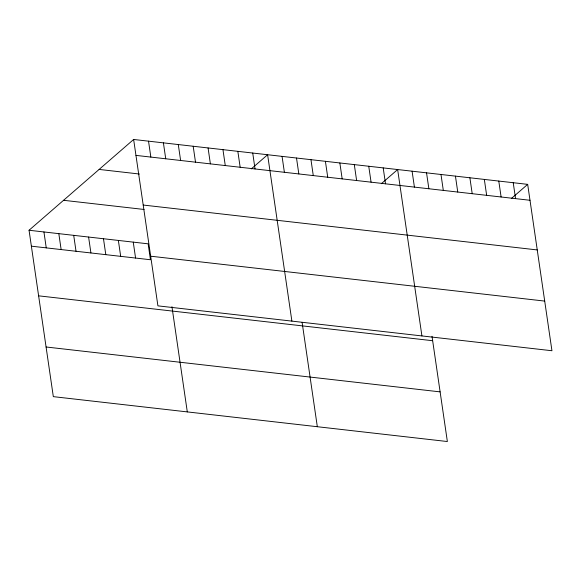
<?xml version="1.0" encoding="UTF-8"?>
<svg xmlns="http://www.w3.org/2000/svg" width="581" height="581" viewBox="0 0 581 581"><rect width="100%" height="100%" fill="white"/><g stroke="black" fill="none" stroke-linecap="round" stroke-linejoin="round"><path stroke-width="0.87" d="M432.01 336.283L447.363 441.531L53.321 396.641L29.05 230.258L133.637 139.469L527.679 184.359L551.95 350.742L157.909 305.853L133.637 139.469M251.297 168.897L267.609 154.735L291.887 321.119M381.325 183.705L397.644 169.543L421.915 335.927M511.36 198.52L527.679 184.359M135.961 155.388L530.003 200.278M99.126 169.427L139.404 174.017M143.202 205.042L537.243 249.932M63.561 200.3L144.124 209.472M29.05 230.258L148.14 243.824L150.457 259.743L31.374 246.177M150.668 256.199L544.709 301.089M38.615 295.831L432.656 340.72M46.081 346.988L440.122 391.877M513.226 182.71L515.55 198.629M498.781 181.061L501.105 196.988M484.336 179.42L486.653 195.339M469.884 177.771L472.208 193.691M455.439 176.13L457.755 192.05M440.986 174.482L443.31 190.401M426.541 172.833L428.865 188.752M412.089 171.192L414.413 187.111M383.199 167.902L385.515 183.821M368.746 166.253L371.07 182.173M354.301 164.605L356.625 180.524M339.849 162.963L342.173 178.883M325.404 161.315L327.728 177.234M310.958 159.666L313.275 175.585M296.506 158.025L298.83 173.944M282.061 156.376L284.385 172.296M302.105 322.361L317.328 426.715M252.728 153.035L255.044 168.955M237.84 151.343L240.164 167.263M222.951 149.644L225.275 165.563M208.071 147.952L210.387 163.871M193.182 146.252L195.506 162.172M178.294 144.56L180.618 160.479M163.406 142.861L165.73 158.78M148.525 141.168L150.849 157.088M171.94 306.659L187.3 411.907M133.252 242.124L135.576 258.051M118.364 240.432L120.688 256.352M103.476 238.74L105.8 254.66M88.595 237.041L90.919 252.96M73.707 235.349L76.031 251.268M58.819 233.649L61.143 249.569M43.938 231.957L46.255 247.876"/></g></svg>
